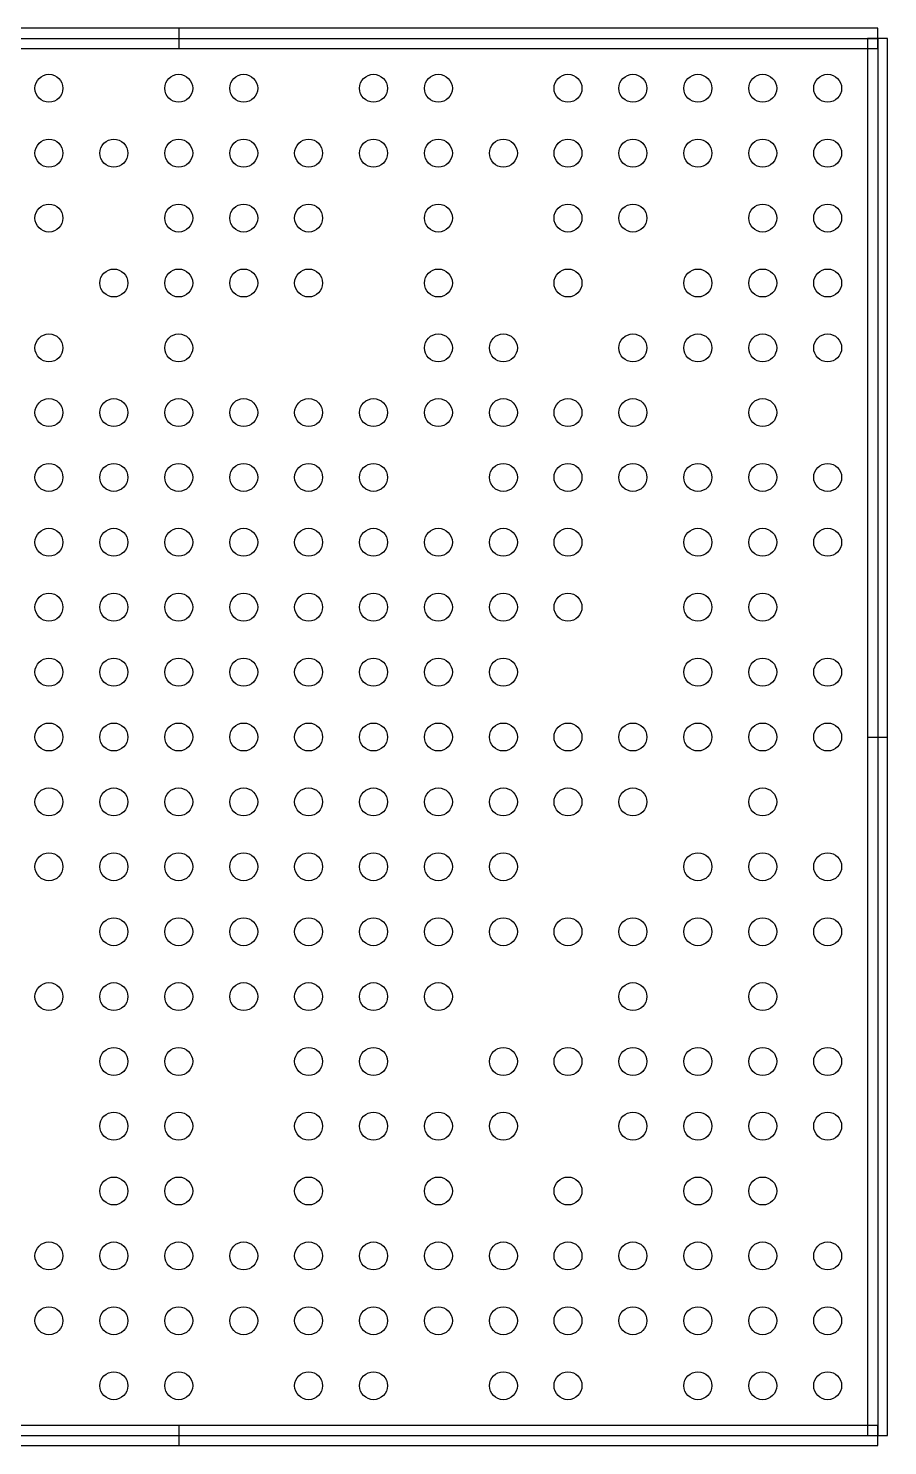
# Model space of a CAD drawing. Header units: millimetres. Extents: x -0.9 to 42.4, y -0.8 to 40.2.
# Drawn here: x 14.31 to 22.92, y 18.46 to 32.66 of the extents above; entities that cross this region are included whole.
import ezdxf

# ---------------------------------------------------------------- set-up
doc = ezdxf.new("R2010")
doc.units = ezdxf.units.MM
doc.header["$MEASUREMENT"] = 0
doc.layers.add('BOT', color=253, linetype='Continuous')
doc.layers.add('SILK-BOT', color=6, linetype='Continuous')

msp = doc.modelspace()

# ---------------------------------------------------------------- linework, layer by layer
at = {"layer": 'BOT'}
for centre in [(14.518, 32.061), (15.818, 32.061), (16.469, 32.061), (17.769, 32.061), (18.419, 32.061), (19.717, 32.061), (20.367, 32.061), (21.018, 32.061), (21.668, 32.061), (22.318, 32.061), (14.518, 31.411), (15.168, 31.411), (15.818, 31.411), (16.469, 31.411), (17.119, 31.411), (17.769, 31.411), (18.419, 31.411), (19.07, 31.411), (19.717, 31.411), (20.367, 31.411), (21.018, 31.411), (21.668, 31.411), (22.318, 31.411), (14.518, 30.761), (15.818, 30.761), (16.469, 30.761), (17.119, 30.761), (18.419, 30.761), (19.717, 30.761), (20.367, 30.761), (21.668, 30.761), (22.318, 30.761), (15.168, 30.11), (15.818, 30.11), (16.469, 30.11), (17.119, 30.11), (18.419, 30.11), (19.717, 30.11), (21.018, 30.11), (21.668, 30.11), (22.318, 30.11), (14.518, 29.46), (15.818, 29.46), (18.419, 29.46), (19.07, 29.46), (20.367, 29.46), (21.018, 29.46), (21.668, 29.46), (22.318, 29.46), (14.518, 28.812), (15.168, 28.812), (15.818, 28.812), (16.469, 28.812), (17.119, 28.812), (17.769, 28.812), (18.419, 28.812), (19.07, 28.812), (19.717, 28.812), (20.367, 28.812), (21.668, 28.812), (14.518, 28.162), (15.168, 28.162), (15.818, 28.162), (16.469, 28.162), (17.119, 28.162), (17.769, 28.162), (19.07, 28.162), (19.717, 28.162), (20.367, 28.162), (21.018, 28.162), (21.668, 28.162), (22.318, 28.162), (14.518, 27.512), (15.168, 27.512), (15.818, 27.512), (16.469, 27.512), (17.119, 27.512), (17.769, 27.512), (18.419, 27.512), (19.07, 27.512), (19.717, 27.512), (21.018, 27.512), (21.668, 27.512), (22.318, 27.512), (14.518, 26.862), (15.168, 26.862), (15.818, 26.862), (16.469, 26.862), (17.119, 26.862), (17.769, 26.862), (18.419, 26.862), (19.07, 26.862), (19.717, 26.862), (21.018, 26.862), (21.668, 26.862), (14.518, 26.211), (15.168, 26.211), (15.818, 26.211), (16.469, 26.211), (17.119, 26.211), (17.769, 26.211), (18.419, 26.211), (19.07, 26.211), (21.018, 26.211), (21.668, 26.211), (22.318, 26.211), (14.518, 25.561), (15.168, 25.561), (15.818, 25.561), (16.469, 25.561), (17.119, 25.561), (17.769, 25.561), (18.419, 25.561), (19.07, 25.561), (19.717, 25.561), (20.367, 25.561), (21.018, 25.561), (21.668, 25.561), (22.318, 25.561), (14.518, 24.911), (15.168, 24.911), (15.818, 24.911), (16.469, 24.911), (17.119, 24.911), (17.769, 24.911), (18.419, 24.911), (19.07, 24.911), (19.717, 24.911), (20.367, 24.911), (21.668, 24.911), (14.518, 24.261), (15.168, 24.261), (15.818, 24.261), (16.469, 24.261), (17.119, 24.261), (17.769, 24.261), (18.419, 24.261), (19.07, 24.261), (21.018, 24.261), (21.668, 24.261), (22.318, 24.261), (15.168, 23.61), (15.818, 23.61), (16.469, 23.61), (17.119, 23.61), (17.769, 23.61), (18.419, 23.61), (19.07, 23.61), (19.717, 23.61), (20.367, 23.61), (21.018, 23.61), (21.668, 23.61), (22.318, 23.61), (14.518, 22.96), (15.168, 22.96), (15.818, 22.96), (16.469, 22.96), (17.119, 22.96), (17.769, 22.96), (18.419, 22.96), (20.367, 22.96), (21.668, 22.96), (15.168, 22.31), (15.818, 22.31), (17.119, 22.31), (17.769, 22.31), (19.07, 22.31), (19.717, 22.31), (20.367, 22.31), (21.018, 22.31), (21.668, 22.31), (22.318, 22.31), (15.168, 21.662), (15.818, 21.662), (17.119, 21.662), (17.769, 21.662), (18.419, 21.662), (19.07, 21.662), (20.367, 21.662), (21.018, 21.662), (21.668, 21.662), (22.318, 21.662), (15.168, 21.012), (15.818, 21.012), (17.119, 21.012), (18.419, 21.012), (19.717, 21.012), (21.018, 21.012), (21.668, 21.012), (14.518, 20.362), (15.168, 20.362), (15.818, 20.362), (16.469, 20.362), (17.119, 20.362), (17.769, 20.362), (18.419, 20.362), (19.07, 20.362), (19.717, 20.362), (20.367, 20.362), (21.018, 20.362), (21.668, 20.362), (22.318, 20.362), (14.518, 19.712), (15.168, 19.712), (15.818, 19.712), (16.469, 19.712), (17.119, 19.712), (17.769, 19.712), (18.419, 19.712), (19.07, 19.712), (19.717, 19.712), (20.367, 19.712), (21.018, 19.712), (21.668, 19.712), (22.318, 19.712), (15.168, 19.061), (15.818, 19.061), (17.119, 19.061), (17.769, 19.061), (19.07, 19.061), (19.717, 19.061), (21.018, 19.061), (21.668, 19.061), (22.318, 19.061)]:
    msp.add_circle(centre, 0.14, dxfattribs=at)
at = {"layer": 'SILK-BOT'}
for p, q in [((22.819, 32.662), (8.818, 32.662)), ((8.818, 32.561), (22.819, 32.561)), ((15.818, 32.662), (15.818, 32.461)), ((22.919, 32.561), (22.718, 32.561)), ((22.718, 32.561), (22.718, 18.561)), ((22.819, 32.461), (22.819, 32.662)), ((22.819, 32.561), (22.819, 18.561)), ((22.919, 18.561), (22.919, 32.561)), ((8.818, 32.461), (22.819, 32.461)), ((22.718, 25.561), (22.919, 25.561)), ((22.819, 18.661), (8.818, 18.661)), ((15.818, 18.661), (15.818, 18.461)), ((22.819, 18.461), (22.819, 18.661)), ((8.818, 18.561), (22.819, 18.561)), ((22.718, 18.561), (22.919, 18.561)), ((8.818, 18.461), (22.819, 18.461))]:
    msp.add_line(p, q, dxfattribs=at)

doc.saveas('drawing.dxf')
